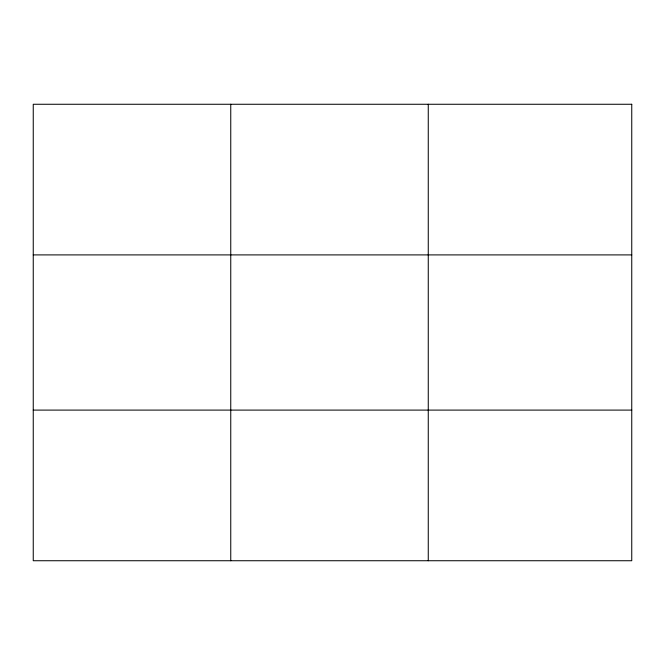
<?xml version="1.0" encoding="UTF-8"?>
<svg xmlns="http://www.w3.org/2000/svg" width="665" height="665" viewBox="0 0 665 665"><rect width="100%" height="100%" fill="white"/><g stroke="black" fill="none" stroke-linecap="round" stroke-linejoin="round"><path stroke-width="1" d="M230.755 560.736L230.755 104.264M428.26 560.736L428.26 104.264M33.25 254.903L631.75 254.903M33.25 410.097L631.75 410.097M631.75 104.264L33.25 104.264L33.25 560.736L631.75 560.736L631.75 104.264"/></g></svg>
